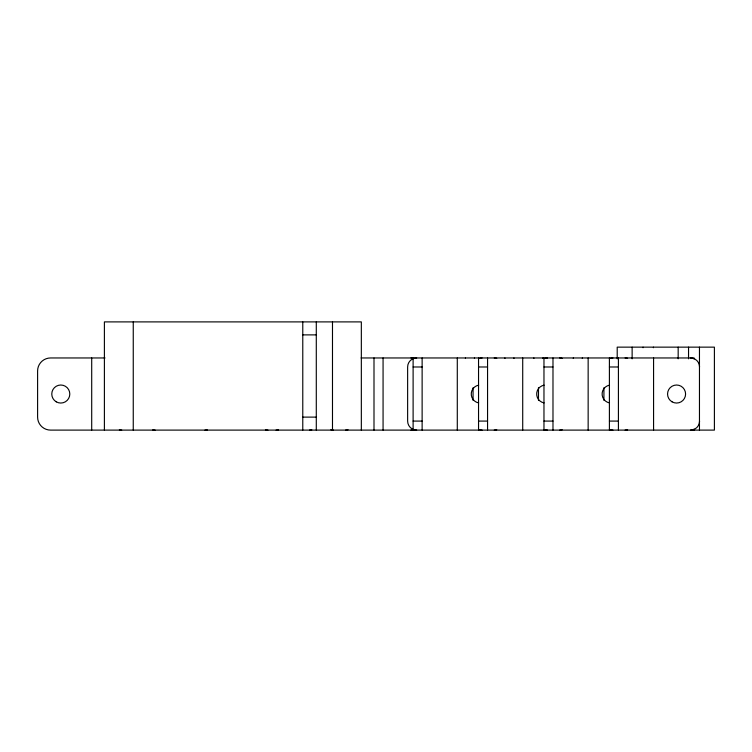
<?xml version="1.0" encoding="UTF-8"?>
<svg xmlns="http://www.w3.org/2000/svg" width="752" height="752" viewBox="0 0 752 752"><rect width="100%" height="100%" fill="white"/><g stroke="black" fill="none" stroke-linecap="round" stroke-linejoin="round"><path stroke-width="1.13" d="M302.774 334.884L316.291 334.884M105.036 357.961L50.581 357.961A12.981 12.981 0 0 0 37.6 370.952L37.6 417.116A12.981 12.981 0 0 0 50.581 430.106L714.4 430.106L714.4 347.142L617.204 347.142L617.204 358.826M361.092 357.961L694.087 357.961L694.087 358.977M413.111 366.985L422.126 366.985M478.545 366.985L487.559 366.985M543.969 366.985L552.983 366.985M609.402 366.985L618.417 366.985M302.774 417.116L316.291 417.116M413.111 421.082L422.126 421.082M478.545 421.082L487.559 421.082M543.969 421.082L552.983 421.082M609.402 421.082L618.417 421.082M699.463 347.142L699.463 430.106M694.087 429.091L694.087 430.106M688.541 347.142L688.541 358.826M678.172 347.142L678.172 358.826M653.573 357.961L653.573 430.106M653.432 347.142L653.432 347.725M643.054 347.142L643.054 347.725M632.131 347.142L632.131 358.826M618.417 357.961L618.417 430.106M609.402 357.961L609.402 430.106M603.922 387.703L603.922 400.365M588.149 357.961L588.149 430.106M582.33 357.961L582.33 358.469M573.315 357.961L573.315 358.469M552.983 357.961L552.983 430.106M543.969 357.961L543.969 430.106M542.859 357.961L542.859 358.469M538.488 387.703L538.488 400.365M533.845 357.961L533.845 358.469M522.715 357.961L522.715 430.106M513.926 357.961L513.926 358.469M504.902 357.961L504.902 358.469M487.559 357.961L487.559 430.106M478.545 357.961L478.545 430.106M474.456 357.961L474.456 358.469M473.064 387.703L473.064 400.365M465.441 357.961L465.441 358.469M457.291 357.961L457.291 430.106M422.126 357.961L422.126 430.106M413.111 357.961L413.111 430.106M383.069 357.961L383.069 430.106M373.998 357.961L373.998 430.106M361.336 430.106L361.336 321.894L104.396 321.894L104.396 430.106M332.487 321.894L332.487 430.106M316.291 321.894L316.291 430.106M302.774 321.894L302.774 430.106M133.254 321.894L133.254 430.106M91.706 357.961L91.706 430.106M348.026 429.759A9.015 9.015 0 0 1 345.544 430.106M410.977 357.961A9.015 9.015 0 0 1 413.45 358.319M413.45 429.759A9.015 9.015 0 0 1 410.977 430.106M267.928 430.106A9.015 9.015 0 0 1 265.447 429.759M333.362 430.106A9.015 9.015 0 0 1 330.88 429.759M207.317 429.881A12.981 12.981 0 0 1 204.958 430.106M121.711 430.106A12.981 12.981 0 0 1 119.352 429.881M278.447 429.881A12.981 12.981 0 0 1 276.078 430.106M155.081 430.106A12.981 12.981 0 0 1 152.722 429.881M311.817 429.881A12.981 12.981 0 0 1 309.457 430.106M610.455 358.319A9.015 9.015 0 0 1 612.936 357.961M612.936 430.106A9.015 9.015 0 0 1 610.455 429.759M545.031 358.319A9.015 9.015 0 0 1 547.512 357.961M547.512 430.106A9.015 9.015 0 0 1 545.031 429.759M479.597 358.319A9.015 9.015 0 0 1 482.079 357.961M482.079 430.106A9.015 9.015 0 0 1 479.597 429.759M416.655 430.106A9.015 9.015 0 0 1 407.631 421.082L407.631 366.985A9.015 9.015 0 0 1 416.655 357.961M494.261 357.961A9.015 9.015 0 0 1 496.743 358.319M496.743 429.759A9.015 9.015 0 0 1 494.261 430.106M478.648 402.903A9.015 9.015 0 0 1 478.648 385.165M559.695 357.961A9.015 9.015 0 0 1 562.176 358.319M562.176 429.759A9.015 9.015 0 0 1 559.695 430.106M544.072 402.903A9.015 9.015 0 0 1 544.072 385.165M625.119 357.961A9.015 9.015 0 0 1 627.6 358.319M627.6 429.759A9.015 9.015 0 0 1 625.119 430.106M609.505 402.903A9.015 9.015 0 0 1 609.505 385.165M699.567 421.082A9.015 9.015 0 0 1 690.552 430.106M690.552 357.961A9.015 9.015 0 0 1 699.567 366.985M56.278 401.841A9.015 9.015 0 0 0 69.804 394.039A9.015 9.015 0 0 0 56.278 386.227A9.015 9.015 0 0 0 56.278 401.841M672.062 401.841A9.015 9.015 0 0 0 685.589 394.039A9.015 9.015 0 0 0 672.062 386.227A9.015 9.015 0 0 0 672.062 401.841"/></g></svg>
